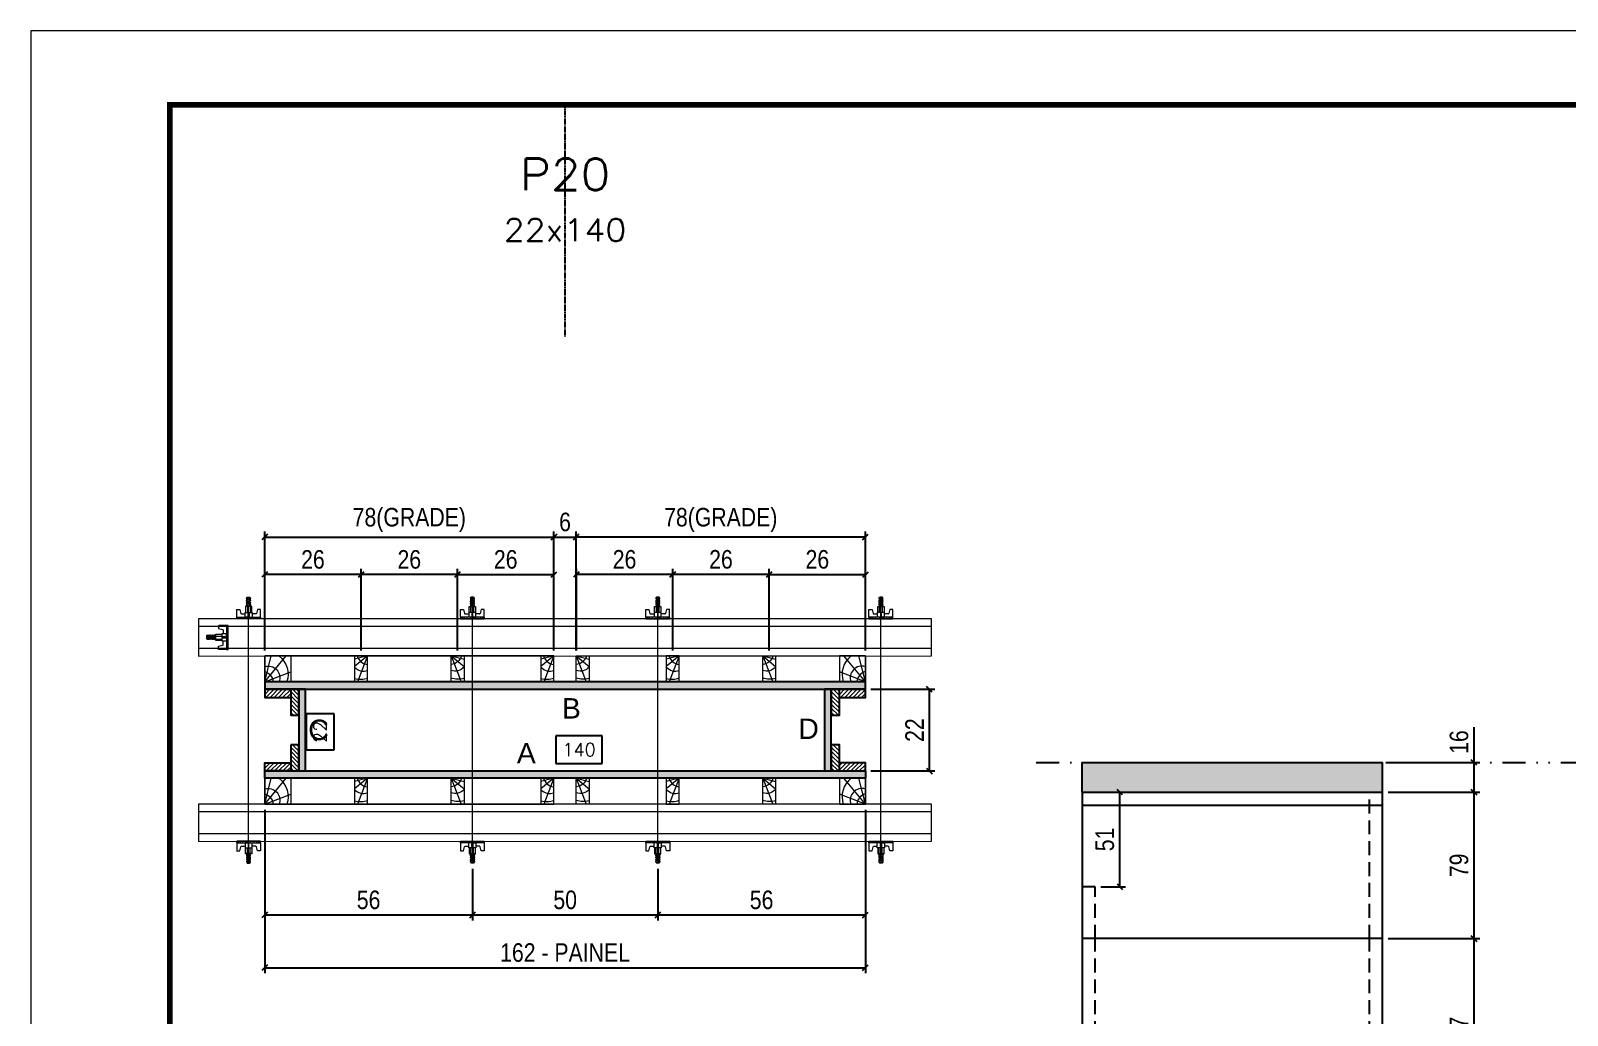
# Model space of a CAD drawing. Extents: x 14400 to 24104, y -21631 to 6985.
# Drawn here: x 16012 to 16841, y -438 to 93 of the extents above; entities that cross this region are included whole.
import ezdxf
from ezdxf.enums import TextEntityAlignment as Align

# ---------------------------------------------------------------- set-up
doc = ezdxf.new("R2010")
doc.units = 0
for name, pattern in [('DASHED', [0.75, 0.5, -0.25]), ('DIVIDE2', [0.625, 0.25, -0.125, 0, -0.125, 0, -0.125]), ('HIDDEN', [0.375, 0.25, -0.125])]:
    doc.linetypes.add(name, pattern=pattern)
for name, color, linetype in [('CHAPA', 1, 'Continuous'), ('COTA', 241, 'Continuous'), ('MEIO_PONT', 93, 'Continuous'), ('Nível', 160, 'Continuous'), ('Painéis', 200, 'Continuous'), ('SARR_2.2x7', 40, 'Continuous'), ('SARRAFO', 251, 'Continuous'), ('Texto de Titulo', 7, 'Continuous'), ('Texto Qtd Sarr', 242, 'Continuous'), ('TEXTO_GERAL', 7, 'Continuous')]:
    doc.layers.add(name, color=color, linetype=linetype)
for name, color, linetype, lineweight in [('Folhas', 255, 'Continuous', 9), ('Hachura', 251, 'Continuous', 9), ('Madeira', 126, 'Continuous', 18), ('Perfil Metálico', 224, 'Continuous', 18), ('SARRAFO DE PRESSAO', 251, 'DASHED', 9), ('Texto Seção', 7, 'Continuous', 15)]:
    doc.layers.add(name, color=color, linetype=linetype, lineweight=lineweight)
doc.styles.add('ARIAL', font='arial.ttf')
doc.styles.add('COTA TECNICA', font='techl___.ttf', dxfattribs={"height": 10})
doc.styles.add('COTA TECNICA 2X', font='techl___.ttf', dxfattribs={"height": 10})
doc.styles.add('ROMANS', font='romans.shx')
doc.dimstyles.new('PAINEL', dxfattribs={"dimtxt": 10, "dimasz": 3, "dimexe": 3, "dimexo": 3, "dimgap": 3, "dimtad": 1, "dimdec": 1, "dimzin": 12, "dimdsep": 46, "dimtxsty": 'COTA TECNICA', "dimblk1": 'OBLIQUE', "dimblk2": 'OBLIQUE', "dimsah": 1, "dimcen": 0.9, "dimclrd": 4, "dimclre": 4, "dimclrt": 240, "dimadec": 1, "dimazin": 3, "dimtfac": 1, "dimtdec": 1, "dimtmove": 0, "dimatfit": 3, "dimfxl": 1, "dimtolj": 1, "dimtzin": 12, "dimarcsym": 0})
doc.dimstyles.new('SECAO PILAR', dxfattribs={"dimtxt": 10, "dimasz": 3, "dimexe": 3, "dimexo": 3, "dimgap": 3, "dimtad": 1, "dimdec": 1, "dimlfac": 0.5, "dimzin": 12, "dimdsep": 46, "dimtxsty": 'COTA TECNICA 2X', "dimblk1": 'OBLIQUE', "dimblk2": 'OBLIQUE', "dimsah": 1, "dimcen": 0.9, "dimclrd": 256, "dimclre": 256, "dimclrt": 256, "dimadec": 1, "dimazin": 3, "dimtfac": 1, "dimtdec": 1, "dimtmove": 0, "dimatfit": 3, "dimfxl": 1, "dimtolj": 1, "dimtzin": 12, "dimarcsym": 0})
doc.dimstyles.new('SECÇÃO 2', dxfattribs={"dimtxt": 7, "dimasz": 6, "dimexe": 0.18, "dimexo": 2, "dimgap": -4, "dimtad": 3, "dimdec": 1, "dimlfac": 0.5, "dimzin": 12, "dimdsep": 46, "dimtxsty": 'ROMANS', "dimblk": 'ARCHTICK', "dimcen": 0.09, "dimse1": 1, "dimse2": 1, "dimsd1": 1, "dimsd2": 1, "dimclrd": 180, "dimclre": 5, "dimclrt": 1, "dimadec": 0, "dimazin": 3, "dimtfac": 1, "dimtdec": 1, "dimtofl": 0, "dimtmove": 0, "dimatfit": 3, "dimldrblk": 'ARCHTICK', "dimfxl": 1, "dimtolj": 1, "dimtzin": 0, "dimarcsym": 0})

# ---------------------------------------------------------------- blocks, each defined once
blk = doc.blocks.new('9999999999')
at = {"layer": 'Folhas'}
blk.add_lwpolyline([(98138.98, 34190.21), (99623.98, 34190.21), (99623.98, 35240.21), (98138.98, 35240.21)], close=True, dxfattribs=at)
at = {"layer": 'Folhas', "color": 30, "const_width": 3}
blk.add_lwpolyline([(98213.98, 34230.21), (99583.98, 34230.21), (99583.98, 35200.21), (98213.98, 35200.21)], close=True, dxfattribs=at)
blk = doc.blocks.new('*D1455')
at = {"layer": 'COTA', "color": 180, "lineweight": -2, "transparency": 16777216}
for p, q in [((16175.6, -275.23), (16160.6, -275.23)), ((16160.6, -275.23), (16160.6, -294.57)), ((16175.6, -294.57), (16175.6, -275.23)), ((16160.6, -294.57), (16175.6, -294.57))]:
    blk.add_line(p, q, dxfattribs=at)
at = {"layer": 'Defpoints', "color": 0, "transparency": 16777216}
for p in [(16177.51, -261.98), (16177.51, -305.98), (16179.6, -305.98)]:
    blk.add_point(p, dxfattribs=at)
at = {"layer": 'COTA', "color": 1, "transparency": 16777216, "insert": (16168.1, -284.9), "char_height": 7, "attachment_point": 5, "rotation": 90, "style": 'ROMANS'}
blk.add_mtext('\\A1;22', dxfattribs=at)
blk = doc.blocks.new('_ArchTick')
at = {"color": 0, "linetype": 'ByBlock', "const_width": 0.15}
blk.add_lwpolyline([(-0.5, -0.5), (0.5, 0.5)], dxfattribs=at)
blk = doc.blocks.new('*D1456')
at = {"layer": 'COTA', "color": 180, "lineweight": -2, "transparency": 16777216}
for p, q in [((16320.24, -286.98), (16295.24, -286.98)), ((16295.24, -286.98), (16295.24, -301.98)), ((16320.24, -301.98), (16320.24, -286.98)), ((16295.24, -301.98), (16320.24, -301.98))]:
    blk.add_line(p, q, dxfattribs=at)
at = {"layer": 'Defpoints', "color": 0, "transparency": 16777216}
for p in [(16160.19, -305.98), (16440.19, -305.98), (16440.19, -305.98)]:
    blk.add_point(p, dxfattribs=at)
at = {"layer": 'COTA', "color": 1, "transparency": 16777216, "insert": (16307.74, -294.48), "char_height": 7, "attachment_point": 5, "style": 'ROMANS'}
blk.add_mtext('\\A1;140', dxfattribs=at)
blk = doc.blocks.new('_Oblique')
at = {"color": 0, "linetype": 'ByBlock', "lineweight": -2}
blk.add_line((-0.5, -0.5), (0.5, 0.5), dxfattribs=at)
blk = doc.blocks.new('*D1457')
at = {"layer": 'COTA', "lineweight": -2, "transparency": 16777216}
for p, q in [((16138.19, -326.97), (16138.19, -415.14)), ((16462.19, -326.93), (16462.19, -415.14)), ((16138.19, -412.14), (16462.19, -412.14))]:
    blk.add_line(p, q, dxfattribs=at)
at = {"layer": 'Defpoints', "color": 0, "transparency": 16777216}
for p in [(16138.19, -323.97), (16462.19, -323.93), (16462.19, -412.14)]:
    blk.add_point(p, dxfattribs=at)
at = {"layer": 'COTA', "lineweight": -2, "transparency": 16777216, "xscale": 3, "yscale": 3, "zscale": 3, "rotation": 180}
blk.add_blockref('_Oblique', (16138.19, -412.14), dxfattribs=at)
at = {"layer": 'COTA', "lineweight": -2, "transparency": 16777216, "xscale": 3, "yscale": 3, "zscale": 3}
blk.add_blockref('_Oblique', (16462.19, -412.14), dxfattribs=at)
at = {"layer": 'COTA', "transparency": 16777216, "insert": (16300.19, -404.03), "char_height": 10, "attachment_point": 5, "style": 'COTA TECNICA 2X'}
blk.add_mtext('\\A1;162 - PAINEL', dxfattribs=at)
blk = doc.blocks.new('*D1458')
at = {"layer": 'COTA', "lineweight": -2, "transparency": 16777216}
for p, q in [((16138.19, -326.98), (16138.19, -386.71)), ((16250.26, -358.75), (16250.26, -386.71)), ((16138.19, -383.71), (16250.26, -383.71))]:
    blk.add_line(p, q, dxfattribs=at)
at = {"layer": 'Defpoints', "color": 0, "transparency": 16777216}
for p in [(16138.19, -323.98), (16250.26, -355.75), (16250.26, -383.71)]:
    blk.add_point(p, dxfattribs=at)
at = {"layer": 'COTA', "lineweight": -2, "transparency": 16777216, "xscale": 3, "yscale": 3, "zscale": 3, "rotation": 180}
blk.add_blockref('_Oblique', (16138.19, -383.71), dxfattribs=at)
at = {"layer": 'COTA', "lineweight": -2, "transparency": 16777216, "xscale": 3, "yscale": 3, "zscale": 3}
blk.add_blockref('_Oblique', (16250.26, -383.71), dxfattribs=at)
at = {"layer": 'COTA', "transparency": 16777216, "insert": (16194.22, -375.6), "char_height": 10, "attachment_point": 5, "style": 'COTA TECNICA 2X'}
blk.add_mtext('\\A1;56', dxfattribs=at)
blk = doc.blocks.new('*D1459')
at = {"layer": 'COTA', "lineweight": -2, "transparency": 16777216}
for p, q in [((16462.19, -326.98), (16462.19, -386.71)), ((16350.26, -358.75), (16350.26, -386.71)), ((16350.26, -383.71), (16462.19, -383.71))]:
    blk.add_line(p, q, dxfattribs=at)
at = {"layer": 'Defpoints', "color": 0, "transparency": 16777216}
for p in [(16462.19, -323.98), (16350.26, -355.75), (16462.19, -383.71)]:
    blk.add_point(p, dxfattribs=at)
at = {"layer": 'COTA', "lineweight": -2, "transparency": 16777216, "xscale": 3, "yscale": 3, "zscale": 3, "rotation": 180}
blk.add_blockref('_Oblique', (16350.26, -383.71), dxfattribs=at)
at = {"layer": 'COTA', "lineweight": -2, "transparency": 16777216, "xscale": 3, "yscale": 3, "zscale": 3}
blk.add_blockref('_Oblique', (16462.19, -383.71), dxfattribs=at)
at = {"layer": 'COTA', "transparency": 16777216, "insert": (16406.22, -375.6), "char_height": 10, "attachment_point": 5, "style": 'COTA TECNICA 2X'}
blk.add_mtext('\\A1;56', dxfattribs=at)
blk = doc.blocks.new('C')
at = {"layer": 'Hachura', "color": 0}
for p, q in [((0, 3.22), (0, -3.22)), ((0.45, 3.22), (0, 3.22)), ((0.46, 3.16), (0, 3.16)), ((0.46, 3.05), (0, 3.05)), ((0.46, 2.88), (0, 2.88)), ((0, 2.75), (0, -1.16)), ((0.46, 2.65), (0, 2.65)), ((0.46, 2.23), (0, 2.23)), ((0.46, 1.51), (0, 1.51)), ((0.39, 0.49), (0.17, 0.49)), ((0.45, -3.23), (0.45, 3.22)), ((0.45, 3.22), (2.58, 3.22)), ((1.74, 0.97), (0.45, 0.97)), ((1.45, 0.1), (0.45, 0.1)), ((1.35, 1.94), (1.35, 0.96)), ((2.58, 2.39), (1.47, 2.09)), ((1.74, -0.97), (1.74, 0.97)), ((1.74, 0.97), (1.74, 0.84)), ((1.74, 0.97), (1.74, 0.84)), ((1.74, 0.84), (3.35, 0.84)), ((3.35, 0.45), (1.74, 0.45)), ((2.58, 3.22), (2.58, 2.39)), ((3.32, 0.84), (3.32, -0.84)), ((3.35, 0.84), (3.35, -0.84)), ((3.68, 0.45), (3.35, 0.45)), ((3.84, -0.52), (3.35, 0.45)), ((3.35, 0.06), (3.67, -0.57)), ((3.68, 0.45), (4.16, -0.52)), ((3.72, 0.5), (4.25, -0.57)), ((4.37, -0.55), (3.83, 0.53)), ((4.15, 0.45), (3.93, 0.45)), ((4.42, -0.52), (3.93, 0.45)), ((4.15, 0.45), (4.26, 0.45)), ((4.26, 0.45), (4.74, -0.52)), ((4.3, 0.5), (4.83, -0.57)), ((4.95, -0.55), (4.41, 0.53)), ((4.51, 0.45), (4.84, 0.45)), ((5, -0.52), (4.51, 0.45)), ((4.84, 0.45), (5.32, -0.52)), ((4.88, 0.5), (5.41, -0.57)), ((5.53, -0.55), (4.99, 0.53)), ((5.58, -0.52), (5.09, 0.45)), ((5.42, 0.45), (5.09, 0.45)), ((5.58, -0.52), (5.09, 0.45)), ((5.42, 0.45), (5.74, -0.19)), ((5.46, 0.5), (5.74, -0.07)), ((5.74, 0.19), (5.57, 0.53)), ((5.74, 0.32), (5.68, 0.45)), ((5.68, 0.45), (5.74, 0.45)), ((5.74, 0.45), (5.9, 0.29)), ((5.74, 0.45), (5.74, -0.52)), ((5.9, -0.36), (5.9, 0.29)), ((0.45, 0), (0, 0)), ((0.46, -1.52), (0, -1.52)), ((0.46, -2.23), (0, -2.23)), ((0.46, -2.65), (0, -2.65)), ((0.46, -2.88), (0, -2.88)), ((0.46, -3.05), (0, -3.05)), ((0.46, -3.16), (0, -3.16)), ((0, -3.22), (2.57, -3.22)), ((0.08, -0.48), (0.29, -0.48)), ((0.29, -0.48), (0.4, -0.48)), ((0.45, 0), (0.45, -0.97)), ((0.45, -0.16), (1.45, -0.16)), ((0.45, -0.65), (0.45, -0.32)), ((0.45, -3.23), (0.45, -0.65)), ((0.45, -0.97), (1.74, -0.97)), ((1.35, -1.94), (1.35, -0.97)), ((2.58, -2.39), (1.47, -2.1)), ((3.35, -0.32), (1.74, -0.32)), ((3.35, -0.84), (1.74, -0.84)), ((2.58, -3.23), (2.58, -2.39)), ((3.35, -0.07), (3.58, -0.52)), ((3.35, -0.52), (3.58, -0.52)), ((3.84, -0.52), (4.16, -0.52)), ((4.42, -0.52), (4.74, -0.52)), ((4.63, -0.52), (4.74, -0.52)), ((5, -0.52), (5.32, -0.52)), ((5.58, -0.52), (5.74, -0.52)), ((5.74, -0.52), (5.9, -0.36)), ((5.74, -0.52), (5.74, -0.52))]:
    blk.add_line(p, q, dxfattribs=at)
for centre, radius, start, end in [((1.52, 1.94), 0.161, 104.7436, 180), ((1.44, -0.03), 0.129, 272.695, 87.305), ((3.81, 0.39), 0.143, 25.5688, 154.4312), ((4.39, 0.39), 0.143, 25.5688, 154.4312), ((4.97, 0.39), 0.143, 25.5688, 154.4312), ((5.55, 0.39), 0.143, 25.5688, 154.4312), ((0.17, -0.37), 0.174, 221.744, 317.8592), ((1.52, -1.94), 0.161, 180, 255.2564), ((3.71, -0.4), 0.174, 222.1408, 318.256), ((4.29, -0.4), 0.174, 222.1408, 318.256), ((4.87, -0.4), 0.174, 222.1408, 318.256), ((5.45, -0.4), 0.174, 222.1408, 318.256), ((5.61, -0.4), 0.174, 317.8592, 318.256)]:
    blk.add_arc(centre, radius, start, end, dxfattribs=at)
blk = doc.blocks.new('*D1460')
at = {"layer": 'COTA', "lineweight": -2, "transparency": 16777216}
for p, q in [((16250.26, -358.75), (16250.26, -386.71)), ((16350.26, -358.75), (16350.26, -386.71)), ((16250.26, -383.71), (16350.26, -383.71))]:
    blk.add_line(p, q, dxfattribs=at)
at = {"layer": 'Defpoints', "color": 0, "transparency": 16777216}
for p in [(16250.26, -355.75), (16350.26, -355.75), (16350.26, -383.71)]:
    blk.add_point(p, dxfattribs=at)
at = {"layer": 'COTA', "lineweight": -2, "transparency": 16777216, "xscale": 3, "yscale": 3, "zscale": 3, "rotation": 180}
blk.add_blockref('_Oblique', (16250.26, -383.71), dxfattribs=at)
at = {"layer": 'COTA', "lineweight": -2, "transparency": 16777216, "xscale": 3, "yscale": 3, "zscale": 3}
blk.add_blockref('_Oblique', (16350.26, -383.71), dxfattribs=at)
at = {"layer": 'COTA', "transparency": 16777216, "insert": (16300.26, -375.6), "char_height": 10, "attachment_point": 5, "style": 'COTA TECNICA 2X'}
blk.add_mtext('\\A1;50', dxfattribs=at)
blk = doc.blocks.new('*D1461')
at = {"layer": 'COTA', "lineweight": -2, "transparency": 16777216}
for p, q in [((16306.19, -240.98), (16306.19, -176.85)), ((16462.18, -179.85), (16306.19, -179.85)), ((16462.18, -240.98), (16462.18, -176.85))]:
    blk.add_line(p, q, dxfattribs=at)
at = {"layer": 'Defpoints', "color": 0, "transparency": 16777216}
for p in [(16306.19, -179.85), (16306.19, -243.98), (16462.18, -243.98)]:
    blk.add_point(p, dxfattribs=at)
at = {"layer": 'COTA', "lineweight": -2, "transparency": 16777216, "xscale": 3, "yscale": 3, "zscale": 3, "rotation": 180}
blk.add_blockref('_Oblique', (16306.19, -179.85), dxfattribs=at)
at = {"layer": 'COTA', "lineweight": -2, "transparency": 16777216, "xscale": 3, "yscale": 3, "zscale": 3}
blk.add_blockref('_Oblique', (16462.18, -179.85), dxfattribs=at)
at = {"layer": 'COTA', "transparency": 16777216, "insert": (16384.19, -170.63), "char_height": 10, "attachment_point": 5, "style": 'COTA TECNICA 2X'}
blk.add_mtext('\\A1;78(GRADE)', dxfattribs=at)
blk = doc.blocks.new('*D1462')
at = {"layer": 'COTA', "lineweight": -2, "transparency": 16777216}
for p, q in [((16465.19, -261.98), (16499.74, -261.98)), ((16496.74, -305.98), (16496.74, -261.98)), ((16465.19, -305.98), (16499.74, -305.98))]:
    blk.add_line(p, q, dxfattribs=at)
at = {"layer": 'Defpoints', "color": 0, "transparency": 16777216}
for p in [(16462.19, -261.98), (16496.74, -261.98), (16462.19, -305.98)]:
    blk.add_point(p, dxfattribs=at)
at = {"layer": 'COTA', "lineweight": -2, "transparency": 16777216, "xscale": 3, "yscale": 3, "zscale": 3}
for p, rotation in [((16496.74, -261.98), 90), ((16496.74, -305.98), 270)]:
    blk.add_blockref('_Oblique', p, dxfattribs=dict(at, rotation=rotation))
at = {"layer": 'COTA', "transparency": 16777216, "insert": (16488.74, -283.98), "char_height": 10, "attachment_point": 5, "rotation": 90, "style": 'COTA TECNICA 2X'}
blk.add_mtext('\\A1;22', dxfattribs=at)
blk = doc.blocks.new('PONTALETE')
at = {"layer": 'Madeira'}
for q in [(2.71, 7), (7, 5.76), (7, 1.74)]:
    blk.add_line((0, 0), q, dxfattribs=at)
blk.add_lwpolyline([(0, 0), (7, 0), (7, 7), (0, 7)], close=True, dxfattribs=at)
for centre, radius, start, end in [((2.04, 0.06), 6.23, 37.2818, 109.0913), ((1.09, 0.9), 3.19, 343.603, 109.9847), ((-0.21, -0.78), 3.09, 14.6322, 86.0383)]:
    blk.add_arc(centre, radius, start, end, dxfattribs=at)
blk = doc.blocks.new('titulo1')
at = {"layer": 'Defpoints', "color": 252, "linetype": 'HIDDEN', "ltscale": 2}
blk.add_line((0, 0), (0, 125), dxfattribs=at)
at = {"layer": 'Defpoints', "style": 'ROMANS', "oblique": 15}
blk.add_attdef('FOLHA', text='', height=10, dxfattribs=at).set_placement((0, 15.58), align=Align.MIDDLE_CENTER)
at = {"layer": 'Texto Qtd Sarr', "color": 3, "style": 'ROMANS', "oblique": 15}
for tag, height, p in [('TITULO', 17, (0, 71.45)), ('SEÇÃO', 12, (0, 41.55))]:
    blk.add_attdef(tag, text='', height=height, dxfattribs=at).set_placement(p, align=Align.MIDDLE_CENTER)
blk = doc.blocks.new('MEIO PONTALETE')
at = {"layer": 'Madeira'}
for q in [(2.71, 7), (3.5, 2.88), (3.5, 0.87)]:
    blk.add_line((0, 0), q, dxfattribs=at)
blk.add_lwpolyline([(0, 0), (3.5, 0), (3.5, 7), (0, 7)], close=True, dxfattribs=at)
for centre, radius, start, end in [((2.04, 0.06), 6.23, 76.4499, 109.0913), ((1.09, 0.9), 3.19, 40.9063, 109.9847), ((-0.21, -0.78), 3.09, 14.6322, 86.0383)]:
    blk.add_arc(centre, radius, start, end, dxfattribs=at)
blk = doc.blocks.new('*D1463')
at = {"layer": 'COTA', "lineweight": -2, "transparency": 16777216}
for p, q in [((16190.19, -240.98), (16190.19, -197.05)), ((16242.19, -240.98), (16242.19, -197.05)), ((16242.19, -200.05), (16190.19, -200.05))]:
    blk.add_line(p, q, dxfattribs=at)
at = {"layer": 'Defpoints', "color": 0, "transparency": 16777216}
for p in [(16190.19, -200.05), (16190.19, -243.98), (16242.19, -243.98)]:
    blk.add_point(p, dxfattribs=at)
at = {"layer": 'COTA', "lineweight": -2, "transparency": 16777216, "xscale": 3, "yscale": 3, "zscale": 3, "rotation": 180}
blk.add_blockref('_Oblique', (16190.19, -200.05), dxfattribs=at)
at = {"layer": 'COTA', "lineweight": -2, "transparency": 16777216, "xscale": 3, "yscale": 3, "zscale": 3}
blk.add_blockref('_Oblique', (16242.19, -200.05), dxfattribs=at)
at = {"layer": 'COTA', "transparency": 16777216, "insert": (16216.19, -191.95), "char_height": 10, "attachment_point": 5, "style": 'COTA TECNICA 2X'}
blk.add_mtext('\\A1;26', dxfattribs=at)
blk = doc.blocks.new('*D1464')
at = {"layer": 'COTA', "lineweight": -2, "transparency": 16777216}
for p, q in [((16138.19, -240.98), (16138.19, -197.05)), ((16190.19, -240.98), (16190.19, -197.05)), ((16190.19, -200.05), (16138.19, -200.05))]:
    blk.add_line(p, q, dxfattribs=at)
at = {"layer": 'Defpoints', "color": 0, "transparency": 16777216}
for p in [(16138.19, -200.05), (16138.19, -243.98), (16190.19, -243.98)]:
    blk.add_point(p, dxfattribs=at)
at = {"layer": 'COTA', "lineweight": -2, "transparency": 16777216, "xscale": 3, "yscale": 3, "zscale": 3, "rotation": 180}
blk.add_blockref('_Oblique', (16138.19, -200.05), dxfattribs=at)
at = {"layer": 'COTA', "lineweight": -2, "transparency": 16777216, "xscale": 3, "yscale": 3, "zscale": 3}
blk.add_blockref('_Oblique', (16190.19, -200.05), dxfattribs=at)
at = {"layer": 'COTA', "transparency": 16777216, "insert": (16164.19, -191.95), "char_height": 10, "attachment_point": 5, "style": 'COTA TECNICA 2X'}
blk.add_mtext('\\A1;26', dxfattribs=at)
blk = doc.blocks.new('*D1465')
at = {"layer": 'COTA', "lineweight": -2, "transparency": 16777216}
for p, q in [((16138.19, -240.98), (16138.19, -176.85)), ((16138.19, -179.85), (16294.19, -179.85)), ((16294.19, -240.98), (16294.19, -176.85))]:
    blk.add_line(p, q, dxfattribs=at)
at = {"layer": 'Defpoints', "color": 0, "transparency": 16777216}
for p in [(16294.19, -179.85), (16138.19, -243.98), (16294.19, -243.98)]:
    blk.add_point(p, dxfattribs=at)
at = {"layer": 'COTA', "lineweight": -2, "transparency": 16777216, "xscale": 3, "yscale": 3, "zscale": 3, "rotation": 180}
blk.add_blockref('_Oblique', (16138.19, -179.85), dxfattribs=at)
at = {"layer": 'COTA', "lineweight": -2, "transparency": 16777216, "xscale": 3, "yscale": 3, "zscale": 3}
blk.add_blockref('_Oblique', (16294.19, -179.85), dxfattribs=at)
at = {"layer": 'COTA', "transparency": 16777216, "insert": (16216.19, -170.63), "char_height": 10, "attachment_point": 5, "style": 'COTA TECNICA 2X'}
blk.add_mtext('\\A1;78(GRADE)', dxfattribs=at)
blk = doc.blocks.new('*D1475')
at = {"layer": 'COTA', "lineweight": -2, "transparency": 16777216}
for p, q in [((16294.19, -240.98), (16294.19, -176.85)), ((16294.19, -179.85), (16306.19, -179.85)), ((16306.19, -241), (16306.19, -176.85))]:
    blk.add_line(p, q, dxfattribs=at)
at = {"layer": 'Defpoints', "color": 0, "transparency": 16777216}
for p in [(16306.19, -179.85), (16294.19, -243.98), (16306.19, -244)]:
    blk.add_point(p, dxfattribs=at)
at = {"layer": 'COTA', "lineweight": -2, "transparency": 16777216, "xscale": 3, "yscale": 3, "zscale": 3, "rotation": 180}
blk.add_blockref('_Oblique', (16294.19, -179.85), dxfattribs=at)
at = {"layer": 'COTA', "lineweight": -2, "transparency": 16777216, "xscale": 3, "yscale": 3, "zscale": 3}
blk.add_blockref('_Oblique', (16306.19, -179.85), dxfattribs=at)
at = {"layer": 'COTA', "transparency": 16777216, "insert": (16300.19, -171.75), "char_height": 10, "attachment_point": 5, "style": 'COTA TECNICA 2X'}
blk.add_mtext('\\A1;6', dxfattribs=at)
blk = doc.blocks.new('*D1476')
at = {"layer": 'COTA', "lineweight": -2, "transparency": 16777216}
for p, q in [((16242.19, -240.98), (16242.19, -197.05)), ((16294.19, -241.01), (16294.19, -197.05)), ((16242.19, -200.05), (16294.19, -200.05))]:
    blk.add_line(p, q, dxfattribs=at)
at = {"layer": 'Defpoints', "color": 0, "transparency": 16777216}
for p in [(16294.19, -200.05), (16242.19, -243.98), (16294.19, -244.01)]:
    blk.add_point(p, dxfattribs=at)
at = {"layer": 'COTA', "lineweight": -2, "transparency": 16777216, "xscale": 3, "yscale": 3, "zscale": 3, "rotation": 180}
blk.add_blockref('_Oblique', (16242.19, -200.05), dxfattribs=at)
at = {"layer": 'COTA', "lineweight": -2, "transparency": 16777216, "xscale": 3, "yscale": 3, "zscale": 3}
blk.add_blockref('_Oblique', (16294.19, -200.05), dxfattribs=at)
at = {"layer": 'COTA', "transparency": 16777216, "insert": (16268.19, -191.95), "char_height": 10, "attachment_point": 5, "style": 'COTA TECNICA 2X'}
blk.add_mtext('\\A1;26', dxfattribs=at)
blk = doc.blocks.new('*D1466')
at = {"layer": 'COTA', "lineweight": -2, "transparency": 16777216}
for p, q in [((16358.3, -240.95), (16358.3, -197.02)), ((16410.3, -240.95), (16410.3, -197.02)), ((16410.3, -200.02), (16358.3, -200.02))]:
    blk.add_line(p, q, dxfattribs=at)
at = {"layer": 'Defpoints', "color": 0, "transparency": 16777216}
for p in [(16358.3, -200.02), (16358.3, -243.95), (16410.3, -243.95)]:
    blk.add_point(p, dxfattribs=at)
at = {"layer": 'COTA', "lineweight": -2, "transparency": 16777216, "xscale": 3, "yscale": 3, "zscale": 3, "rotation": 180}
blk.add_blockref('_Oblique', (16358.3, -200.02), dxfattribs=at)
at = {"layer": 'COTA', "lineweight": -2, "transparency": 16777216, "xscale": 3, "yscale": 3, "zscale": 3}
blk.add_blockref('_Oblique', (16410.3, -200.02), dxfattribs=at)
at = {"layer": 'COTA', "transparency": 16777216, "insert": (16384.3, -191.92), "char_height": 10, "attachment_point": 5, "style": 'COTA TECNICA 2X'}
blk.add_mtext('\\A1;26', dxfattribs=at)
blk = doc.blocks.new('*D1467')
at = {"layer": 'COTA', "lineweight": -2, "transparency": 16777216}
for p, q in [((16306.3, -240.95), (16306.3, -197.02)), ((16358.3, -240.95), (16358.3, -197.02)), ((16358.3, -200.02), (16306.3, -200.02))]:
    blk.add_line(p, q, dxfattribs=at)
at = {"layer": 'Defpoints', "color": 0, "transparency": 16777216}
for p in [(16306.3, -200.02), (16306.3, -243.95), (16358.3, -243.95)]:
    blk.add_point(p, dxfattribs=at)
at = {"layer": 'COTA', "lineweight": -2, "transparency": 16777216, "xscale": 3, "yscale": 3, "zscale": 3, "rotation": 180}
blk.add_blockref('_Oblique', (16306.3, -200.02), dxfattribs=at)
at = {"layer": 'COTA', "lineweight": -2, "transparency": 16777216, "xscale": 3, "yscale": 3, "zscale": 3}
blk.add_blockref('_Oblique', (16358.3, -200.02), dxfattribs=at)
at = {"layer": 'COTA', "transparency": 16777216, "insert": (16332.3, -191.92), "char_height": 10, "attachment_point": 5, "style": 'COTA TECNICA 2X'}
blk.add_mtext('\\A1;26', dxfattribs=at)
blk = doc.blocks.new('*D1477')
at = {"layer": 'COTA', "lineweight": -2, "transparency": 16777216}
for p, q in [((16410.3, -240.95), (16410.3, -197.02)), ((16462.3, -240.98), (16462.3, -197.02)), ((16410.3, -200.02), (16462.3, -200.02))]:
    blk.add_line(p, q, dxfattribs=at)
at = {"layer": 'Defpoints', "color": 0, "transparency": 16777216}
for p in [(16462.3, -200.02), (16410.3, -243.95), (16462.3, -243.98)]:
    blk.add_point(p, dxfattribs=at)
at = {"layer": 'COTA', "lineweight": -2, "transparency": 16777216, "xscale": 3, "yscale": 3, "zscale": 3, "rotation": 180}
blk.add_blockref('_Oblique', (16410.3, -200.02), dxfattribs=at)
at = {"layer": 'COTA', "lineweight": -2, "transparency": 16777216, "xscale": 3, "yscale": 3, "zscale": 3}
blk.add_blockref('_Oblique', (16462.3, -200.02), dxfattribs=at)
at = {"layer": 'COTA', "transparency": 16777216, "insert": (16436.3, -191.92), "char_height": 10, "attachment_point": 5, "style": 'COTA TECNICA 2X'}
blk.add_mtext('\\A1;26', dxfattribs=at)
blk = doc.blocks.new('*D1487')
at = {"layer": 'COTA', "color": 4, "lineweight": -2, "transparency": 16777216}
for p, q in [((16744.21, -396.44), (16793.57, -396.44)), ((16790.57, -493.44), (16790.57, -396.44)), ((16744.21, -493.44), (16793.57, -493.44))]:
    blk.add_line(p, q, dxfattribs=at)
at = {"layer": 'Defpoints', "color": 0, "transparency": 16777216}
for p in [(16741.21, -396.44), (16790.57, -396.44), (16741.21, -493.44)]:
    blk.add_point(p, dxfattribs=at)
at = {"layer": 'COTA', "color": 4, "lineweight": -2, "transparency": 16777216, "xscale": 3, "yscale": 3, "zscale": 3}
for p, rotation in [((16790.57, -396.44), 90), ((16790.57, -493.44), 270)]:
    blk.add_blockref('_Oblique', p, dxfattribs=dict(at, rotation=rotation))
at = {"layer": 'COTA', "color": 240, "transparency": 16777216, "insert": (16782.47, -444.94), "char_height": 10, "attachment_point": 5, "rotation": 90, "style": 'COTA TECNICA'}
blk.add_mtext('\\A1;97', dxfattribs=at)
blk = doc.blocks.new('*D1478')
at = {"layer": 'COTA', "color": 4, "lineweight": -2, "transparency": 16777216}
for p, q in [((16589.21, -317.44), (16602.49, -317.44)), ((16599.49, -368.44), (16599.49, -317.44)), ((16589.21, -368.44), (16602.49, -368.44))]:
    blk.add_line(p, q, dxfattribs=at)
at = {"layer": 'Defpoints', "color": 0, "transparency": 16777216}
for p in [(16586.21, -317.44), (16599.49, -317.44), (16586.21, -368.44)]:
    blk.add_point(p, dxfattribs=at)
at = {"layer": 'COTA', "color": 4, "lineweight": -2, "transparency": 16777216, "xscale": 3, "yscale": 3, "zscale": 3}
for p, rotation in [((16599.49, -317.44), 90), ((16599.49, -368.44), 270)]:
    blk.add_blockref('_Oblique', p, dxfattribs=dict(at, rotation=rotation))
at = {"layer": 'COTA', "color": 240, "transparency": 16777216, "insert": (16591.38, -342.94), "char_height": 10, "attachment_point": 5, "rotation": 90, "style": 'COTA TECNICA'}
blk.add_mtext('\\A1;51', dxfattribs=at)
blk = doc.blocks.new('*D1479')
at = {"layer": 'COTA', "color": 4, "lineweight": -2, "transparency": 16777216}
for p, q in [((16744.21, -317.44), (16793.57, -317.44)), ((16790.57, -396.44), (16790.57, -317.44)), ((16744.21, -396.44), (16793.57, -396.44))]:
    blk.add_line(p, q, dxfattribs=at)
at = {"layer": 'Defpoints', "color": 0, "transparency": 16777216}
for p in [(16741.21, -317.44), (16790.57, -317.44), (16741.21, -396.44)]:
    blk.add_point(p, dxfattribs=at)
at = {"layer": 'COTA', "color": 4, "lineweight": -2, "transparency": 16777216, "xscale": 3, "yscale": 3, "zscale": 3}
for p, rotation in [((16790.57, -317.44), 90), ((16790.57, -396.44), 270)]:
    blk.add_blockref('_Oblique', p, dxfattribs=dict(at, rotation=rotation))
at = {"layer": 'COTA', "color": 240, "transparency": 16777216, "insert": (16782.47, -356.94), "char_height": 10, "attachment_point": 5, "rotation": 90, "style": 'COTA TECNICA'}
blk.add_mtext('\\A1;79', dxfattribs=at)
blk = doc.blocks.new('*D1480')
at = {"layer": 'COTA', "color": 4, "lineweight": -2, "transparency": 16777216}
for p, q in [((16790.57, -301.44), (16790.57, -282.43)), ((16744.21, -301.44), (16793.57, -301.44)), ((16790.57, -317.44), (16790.57, -301.44)), ((16744.21, -317.44), (16793.57, -317.44))]:
    blk.add_line(p, q, dxfattribs=at)
at = {"layer": 'Defpoints', "color": 0, "transparency": 16777216}
for p in [(16741.21, -301.44), (16790.57, -301.44), (16741.21, -317.44)]:
    blk.add_point(p, dxfattribs=at)
at = {"layer": 'COTA', "color": 4, "lineweight": -2, "transparency": 16777216, "xscale": 3, "yscale": 3, "zscale": 3}
for p, rotation in [((16790.57, -301.44), 90), ((16790.57, -317.44), 270)]:
    blk.add_blockref('_Oblique', p, dxfattribs=dict(at, rotation=rotation))
at = {"layer": 'COTA', "color": 240, "transparency": 16777216, "insert": (16782.47, -290.43), "char_height": 10, "attachment_point": 5, "rotation": 90, "style": 'COTA TECNICA'}
blk.add_mtext('\\A1;16', dxfattribs=at)

msp = doc.modelspace()

# ---------------------------------------------------------------- hatches: boundary and pattern name
at = {"layer": 'COTA'}
h = msp.add_hatch(dxfattribs=at)
h.set_pattern_fill('AR-CONC', color=256, scale=0.03)
h.set_pattern_definition([(50, (1288.6304, 0), (5.4655401, -0.4781726), [0.5715, -6.2865]), (355, (1288.6304, 0), (-1.0573026, 5.7317054), [0.4572, -5.0292175]), (100.451445, (1289.086, -0.04), (4.4082374, 5.2535326), [0.4857003, -5.3427073]), (46.1842, (1288.6304, 1.524), (8.1323712, -1.2612698), [0.85725, -9.42975]), (96.63556, (1289.308, 1.419), (7.122124, 7.4227837), [0.7285507, -8.0140682]), (351.18415, (1288.63, 1.524), (7.122124, 7.4227837), [0.685799, -7.543792]), (21, (1289.3924, 1.143), (4.5484317, -3.067956), [0.5715, -6.2865]), (326, (1289.3924, 1.143), (1.8540609, 5.525639), [0.4572, -5.0292]), (71.451445, (1289.7714, 0.8873), (6.4024926, 2.457683), [0.4857003, -5.3426981]), (37.5, (1288.6304, 0), (0.0926581, 2.53665117), [0, -4.96824, 0, -5.1054, 0, -5.04825]), (7.5, (1288.6304, 0), (2.00458988, 3.00541724), [0, -2.91084, 0, -4.85394, 0, -1.92405]), (327.5, (1286.9311, 0), (4.06771786, -0.17186232), [0, -1.905, 0, -5.9436, 0, -7.8867]), (317.5, (1286.169, 0), (4.44387544, 0.7627947), [0, -2.4765, 0, -3.94716, 0, -5.6007])])
h.paths.add_polyline_path([(16741.21, -317.44), (16741.21, -301.44), (16579.21, -301.44), (16579.21, -317.44)])
at = {"layer": 'Hachura'}
h = msp.add_hatch(color=256, dxfattribs=at)
h.dxf.hatch_style = 1
h.paths.add_polyline_path([(16462.19, -261.98), (16462.19, -257.98), (16138.19, -257.98), (16138.19, -261.98)])
h = msp.add_hatch(dxfattribs=at)
h.set_pattern_fill('ANSI31', color=256, scale=0.5, angle=180, style=0)
h.set_pattern_definition([(225, (7014.2353, -23191.3835), (1.12253202, -1.12253202), [])])
h.paths.add_polyline_path([(16152.19, -261.98), (16152.19, -266.38), (16138.19, -266.38), (16138.19, -261.98)])
h = msp.add_hatch(dxfattribs=at)
h.set_pattern_fill('ANSI31', color=256, scale=0.5, angle=270, style=0)
h.set_pattern_definition([(315, (39047.9953, -9764.9272), (1.12253202, 1.12253202), [])])
h.paths.add_polyline_path([(16156.59, -275.98), (16152.19, -275.98), (16152.19, -261.98), (16156.59, -261.98)])
h = msp.add_hatch(color=256, dxfattribs=at)
h.dxf.hatch_style = 1
h.paths.add_polyline_path([(16156.59, -305.98), (16160.19, -305.98), (16160.19, -261.98), (16156.59, -261.98)])
h = msp.add_hatch(color=256, dxfattribs=at)
h.dxf.hatch_style = 1
h.paths.add_polyline_path([(16440.19, -305.98), (16443.79, -305.98), (16443.79, -261.98), (16440.19, -261.98)])
h = msp.add_hatch(dxfattribs=at)
h.set_pattern_fill('ANSI31', color=256, scale=0.5, angle=270, style=0)
h.set_pattern_definition([(315, (39339.5953, -9764.9272), (1.12253202, 1.12253202), [])])
h.paths.add_polyline_path([(16448.19, -275.98), (16443.79, -275.98), (16443.79, -261.98), (16448.19, -261.98)])
h = msp.add_hatch(dxfattribs=at)
h.set_pattern_fill('ANSI31', color=256, scale=0.5, angle=180, style=0)
h.set_pattern_definition([(225, (7324.2353, -23191.3835), (1.12253202, -1.12253202), [])])
h.paths.add_polyline_path([(16462.19, -261.98), (16462.19, -266.38), (16448.19, -266.38), (16448.19, -261.98)])
h = msp.add_hatch(dxfattribs=at)
h.set_pattern_fill('ANSI31', color=256, scale=0.5, angle=270, style=0)
h.set_pattern_definition([(315, (39047.9953, -9794.9272), (1.12253202, 1.12253202), [])])
h.paths.add_polyline_path([(16156.59, -305.98), (16152.19, -305.98), (16152.19, -291.98), (16156.59, -291.98)])
h = msp.add_hatch(dxfattribs=at)
h.set_pattern_fill('ANSI31', color=256, scale=0.5, angle=270, style=0)
h.set_pattern_definition([(315, (39339.5953, -9794.9272), (1.12253202, 1.12253202), [])])
h.paths.add_polyline_path([(16448.19, -305.98), (16443.79, -305.98), (16443.79, -291.98), (16448.19, -291.98)])
h = msp.add_hatch(dxfattribs=at)
h.set_pattern_fill('ANSI31', color=256, scale=0.5, angle=180, style=0)
h.set_pattern_definition([(225, (7014.2353, -23197.3835), (1.12253202, -1.12253202), [])])
h.paths.add_polyline_path([(16152.19, -305.98), (16152.19, -301.58), (16138.19, -301.58), (16138.19, -305.98)])
h = msp.add_hatch(color=256, dxfattribs=at)
h.dxf.hatch_style = 1
h.paths.add_polyline_path([(16462.19, -305.98), (16462.19, -309.98), (16138.19, -309.98), (16138.19, -305.98)])
h = msp.add_hatch(dxfattribs=at)
h.set_pattern_fill('ANSI31', color=256, scale=0.5, angle=180, style=0)
h.set_pattern_definition([(225, (6959.2353, -23197.3835), (1.12253202, -1.12253202), [])])
h.paths.add_polyline_path([(16448.19, -305.98), (16448.19, -301.58), (16462.19, -301.58), (16462.19, -305.98)])

# ---------------------------------------------------------------- linework, layer by layer
at = {"layer": 'CHAPA'}
for points in [[(16462.19, -261.98), (16462.19, -257.98), (16138.19, -257.98), (16138.19, -261.98)], [(16156.59, -305.98), (16160.19, -305.98), (16160.19, -261.98), (16156.59, -261.98)], [(16440.19, -305.98), (16443.79, -305.98), (16443.79, -261.98), (16440.19, -261.98)], [(16462.19, -305.98), (16462.19, -309.98), (16138.19, -309.98), (16138.19, -305.98)]]:
    msp.add_lwpolyline(points, close=True, dxfattribs=at)
at = {"layer": 'COTA'}
for p, q in [((16579.21, -317.44), (16579.21, -301.44)), ((16579.21, -301.44), (16741.21, -301.44)), ((16741.21, -317.44), (16741.21, -301.44)), ((16586.21, -368.44), (16579.21, -368.44))]:
    msp.add_line(p, q, dxfattribs=at)
at = {"layer": 'Hachura'}
for p, q in [((16129.5, -354.75), (16129.5, -217)), ((16250.19, -354.75), (16250.19, -217)), ((16350.19, -354.75), (16350.19, -217)), ((16470.58, -354.75), (16470.58, -217))]:
    msp.add_line(p, q, dxfattribs=at)
at = {"layer": 'Madeira'}
for points in [[(16294.19, -257.98), (16294.19, -243.98), (16138.19, -243.98), (16138.19, -257.98)], [(16306.19, -257.98), (16306.19, -243.98), (16462.19, -243.98), (16462.19, -257.98)], [(16294.19, -323.98), (16294.19, -309.98), (16138.19, -309.98), (16138.19, -323.98)], [(16306.19, -323.98), (16306.19, -309.98), (16462.19, -309.98), (16462.19, -323.98)]]:
    msp.add_lwpolyline(points, close=True, dxfattribs=at)
at = {"layer": 'Nível', "color": 4, "linetype": 'DIVIDE2', "ltscale": 50}
msp.add_line((16554.28, -301.44), (17456.97, -301.44), dxfattribs=at)
at = {"layer": 'Painéis'}
for p, q in [((16579.21, -317.44), (16579.21, -615.44)), ((16579.21, -317.44), (16741.21, -317.44)), ((16741.21, -615.44), (16741.21, -317.44)), ((16741.21, -396.44), (16579.21, -396.44))]:
    msp.add_line(p, q, dxfattribs=at)
at = {"layer": 'Perfil Metálico'}
for p, q in [((16497.91, -228.04), (16102.47, -228.04)), ((16497.91, -240.04), (16102.47, -240.04)), ((16497.91, -327.98), (16102.47, -327.98)), ((16497.91, -339.98), (16102.47, -339.98))]:
    msp.add_line(p, q, dxfattribs=at)
for points in [[(16497.91, -243.97), (16497.91, -223.97), (16102.47, -224.04), (16102.47, -244.04)], [(16102.47, -323.98), (16102.47, -343.98), (16497.91, -343.92), (16497.91, -323.92)]]:
    msp.add_lwpolyline(points, close=True, dxfattribs=at)
at = {"layer": 'SARR_2.2x7', "linetype": 'HIDDEN', "ltscale": 30}
for p, q in [((16734.21, -396.44), (16734.21, -317.44)), ((16586.21, -396.44), (16586.21, -368.44)), ((16586.21, -493.44), (16586.21, -396.44)), ((16734.21, -493.44), (16734.21, -396.44))]:
    msp.add_line(p, q, dxfattribs=at)
at = {"layer": 'SARR_2.2x7'}
msp.add_line((16579.21, -324.44), (16741.21, -324.44), dxfattribs=at)
at = {"layer": 'SARRAFO'}
for points in [[(16152.19, -261.98), (16138.19, -261.98), (16138.19, -266.38), (16152.19, -266.38)], [(16448.19, -266.38), (16462.19, -266.38), (16462.19, -261.98), (16448.19, -261.98)], [(16152.19, -305.98), (16138.19, -305.98), (16138.19, -301.58), (16152.19, -301.58)], [(16448.19, -305.98), (16462.19, -305.98), (16462.19, -301.58), (16448.19, -301.58)]]:
    msp.add_lwpolyline(points, dxfattribs=at)
for points in [[(16152.19, -261.98), (16152.19, -275.98), (16156.59, -275.98), (16156.59, -261.98)], [(16443.79, -261.98), (16443.79, -275.98), (16448.19, -275.98), (16448.19, -261.98)], [(16152.19, -291.98), (16152.19, -305.98), (16156.59, -305.98), (16156.59, -291.98)], [(16443.79, -291.98), (16443.79, -305.98), (16448.19, -305.98), (16448.19, -291.98)]]:
    msp.add_lwpolyline(points, close=True, dxfattribs=at)

# ---------------------------------------------------------------- block references
at = {"layer": 'Hachura', "linetype": 'Continuous', "yscale": 2, "zscale": 2}
for p, xscale, rotation in [((16129.51, -224), -2, 270), ((16250.18, -224), 2, 90.00000000000001), ((16350.18, -224), 2, 90.00000000000001), ((16470.57, -224), 2, 90.00000000000001), ((16118.5, -233.97), 2, 180), ((16129.5, -343.95), 2, 270), ((16250.19, -343.95), -2, 90), ((16350.19, -343.95), -2, 90), ((16470.58, -343.95), -2, 90)]:
    msp.add_blockref('C', p, dxfattribs=dict(at, xscale=xscale, rotation=rotation))
at = {"layer": 'MEIO_PONT'}
for name, p, xscale, yscale, zscale, rotation in [('PONTALETE', (16138.19, -257.98), -2, 2, 2, 270), ('MEIO PONTALETE', (16193.69, -243.98), 1.999999997962732, 1.999999997962732, 1.999999997962732, 180), ('MEIO PONTALETE', (16238.69, -243.98), -1.999999997962732, 1.999999997962732, 1.999999997962732, 180), ('MEIO PONTALETE', (16294.19, -243.98), 1.999999997962732, 1.999999997962732, 1.999999997962732, 180), ('MEIO PONTALETE', (16306.19, -243.98), -1.999999997962732, 1.999999997962732, 1.999999997962732, 180), ('MEIO PONTALETE', (16361.8, -243.95), 1.999999997962732, 1.999999997962732, 1.999999997962732, 180), ('MEIO PONTALETE', (16406.8, -243.95), -1.999999997962732, 1.999999997962732, 1.999999997962732, 180), ('PONTALETE', (16462.19, -257.98), 2, 2, 2, 89.99999999999997), ('PONTALETE', (16138.19, -323.98), -2, 2, 2, 270), ('MEIO PONTALETE', (16193.69, -309.98), 1.999999997962732, 1.999999997962732, 1.999999997962732, 180), ('MEIO PONTALETE', (16238.69, -309.98), -1.999999997962732, 1.999999997962732, 1.999999997962732, 180), ('MEIO PONTALETE', (16294.19, -309.98), 1.999999997962732, 1.999999997962732, 1.999999997962732, 180), ('MEIO PONTALETE', (16306.19, -309.98), -1.999999997962732, 1.999999997962732, 1.999999997962732, 180), ('MEIO PONTALETE', (16361.8, -309.95), 1.999999997962732, 1.999999997962732, 1.999999997962732, 180), ('MEIO PONTALETE', (16406.8, -309.95), -1.999999997962732, 1.999999997962732, 1.999999997962732, 180), ('PONTALETE', (16462.19, -323.98), 2, 2, 2, 89.99999999999997)]:
    msp.add_blockref(name, p, dxfattribs=dict(at, xscale=xscale, yscale=yscale, zscale=zscale, rotation=rotation))
at = {"layer": 'SARRAFO DE PRESSAO', "color": 6, "linetype": 'ByBlock'}
msp.add_blockref('9999999999', (-82127.01, -35146.93), dxfattribs=at)
at = {"layer": 'Texto Seção'}
ref = msp.add_blockref('titulo1', (16300.19, -71.72), dxfattribs=at)
ref.add_attrib('TITULO', 'P20', dxfattribs={"layer": 'Texto de Titulo', "color": 7, "height": 17, "style": 'ROMANS', "width": 1.1}).set_placement((16300.19, 15.78), align=Align.MIDDLE_CENTER)
ref.add_attrib('SEÇÃO', '22x140', dxfattribs={"layer": 'Texto de Titulo', "color": 7, "height": 12, "style": 'ROMANS', "width": 1.1}).set_placement((16300.19, -14.22), align=Align.MIDDLE_CENTER)

# ---------------------------------------------------------------- texts
at = {"layer": 'TEXTO_GERAL', "style": 'ARIAL'}
for s, p in [('B', (16303.59, -272.23)), ('C', (16167.2, -283.83)), ('D', (16431.55, -283.25)), ('A', (16279.3, -296.46))]:
    msp.add_text(s, height=11, dxfattribs=at).set_placement(p, align=Align.MIDDLE_CENTER)

# ---------------------------------------------------------------- dimensions: what is measured, and where the dimension line sits
at = {"layer": 'COTA'}
dim = msp.add_linear_dim(base=(16294.19, -179.85), p1=(16138.19, -243.98), p2=(16294.19, -243.98), angle=180, text='<>(GRADE)', dimstyle='SECAO PILAR', dxfattribs=at)
dim.commit()
dim.dimension.update_dxf_attribs({"geometry": '*D1465', "text_midpoint": (16216.19, -170.63)})
for base, p1, p2, dimstyle, picture, middle in [((16306.19, -179.85), (16294.19, -243.98), (16306.19, -244), 'SECAO PILAR', '*D1475', (16300.19, -179.85)), ((16440.19, -305.98), (16160.19, -305.98), (16440.19, -305.98), 'SECÇÃO 2', '*D1456', (16307.74, -305.98))]:
    dim = msp.add_linear_dim(base=base, p1=p1, p2=p2, dimstyle=dimstyle, dxfattribs=at)
    dim.commit()
    dim.dimension.update_dxf_attribs({"geometry": picture, "text_midpoint": middle, "dimtype": 160})
for base, p1, p2, text, picture, middle in [((16306.19, -179.85), (16462.18, -243.98), (16306.19, -243.98), '<>(GRADE)', '*D1461', (16384.19, -170.63)), ((16462.19, -412.14), (16138.19, -323.97), (16462.19, -323.93), '<> - PAINEL', '*D1457', (16300.19, -404.03))]:
    dim = msp.add_linear_dim(base=base, p1=p1, p2=p2, text=text, dimstyle='SECAO PILAR', dxfattribs=at)
    dim.commit()
    dim.dimension.update_dxf_attribs({"geometry": picture, "text_midpoint": middle})
for base, p1, p2, angle, dimstyle, picture, middle in [((16138.19, -200.05), (16190.19, -243.98), (16138.19, -243.98), 180, 'SECAO PILAR', '*D1464', (16164.19, -191.95)), ((16190.19, -200.05), (16242.19, -243.98), (16190.19, -243.98), 180, 'SECAO PILAR', '*D1463', (16216.19, -191.95)), ((16306.3, -200.02), (16358.3, -243.95), (16306.3, -243.95), 180, 'SECAO PILAR', '*D1467', (16332.3, -191.92)), ((16358.3, -200.02), (16410.3, -243.95), (16358.3, -243.95), 180, 'SECAO PILAR', '*D1466', (16384.3, -191.92)), ((16496.74, -261.98), (16462.19, -305.98), (16462.19, -261.98), 90, 'SECAO PILAR', '*D1462', (16488.74, -283.98)), ((16790.57, -301.44), (16741.21, -317.44), (16741.21, -301.44), 90, 'PAINEL', '*D1480', (16782.47, -290.43)), ((16599.49, -317.44), (16586.21, -368.44), (16586.21, -317.44), 90, 'PAINEL', '*D1478', (16591.38, -342.94)), ((16790.57, -317.44), (16741.21, -396.44), (16741.21, -317.44), 90, 'PAINEL', '*D1479', (16782.47, -356.94)), ((16790.57, -396.44), (16741.21, -493.44), (16741.21, -396.44), 90, 'PAINEL', '*D1487', (16782.47, -444.94))]:
    dim = msp.add_linear_dim(base=base, p1=p1, p2=p2, angle=angle, dimstyle=dimstyle, dxfattribs=at)
    dim.commit()
    dim.dimension.update_dxf_attribs({"geometry": picture, "text_midpoint": middle})
for base, p1, p2, picture, middle in [((16294.19, -200.05), (16242.19, -243.98), (16294.19, -244.01), '*D1476', (16268.19, -191.95)), ((16462.3, -200.02), (16410.3, -243.95), (16462.3, -243.98), '*D1477', (16436.3, -191.92)), ((16250.26, -383.71), (16138.19, -323.98), (16250.26, -355.75), '*D1458', (16194.22, -375.6)), ((16462.19, -383.71), (16350.26, -355.75), (16462.19, -323.98), '*D1459', (16406.22, -375.6)), ((16350.26, -383.71), (16250.26, -355.75), (16350.26, -355.75), '*D1460', (16300.26, -375.6))]:
    dim = msp.add_linear_dim(base=base, p1=p1, p2=p2, dimstyle='SECAO PILAR', dxfattribs=at)
    dim.commit()
    dim.dimension.update_dxf_attribs({"geometry": picture, "text_midpoint": middle})
dim = msp.add_linear_dim(base=(16179.6, -305.98), p1=(16177.51, -261.98), p2=(16177.51, -305.98), angle=270, dimstyle='SECÇÃO 2', dxfattribs=at)
dim.commit()
dim.dimension.update_dxf_attribs({"geometry": '*D1455', "text_midpoint": (16179.6, -284.9), "dimtype": 160})

doc.saveas('drawing.dxf')
